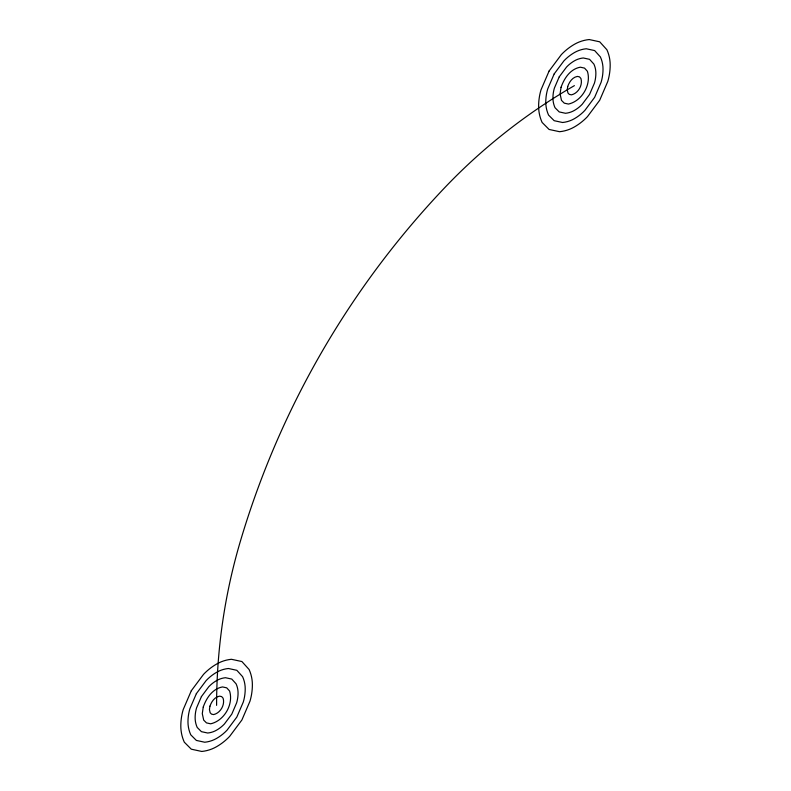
<?xml version="1.0" encoding="UTF-8"?>
<svg xmlns="http://www.w3.org/2000/svg" width="791" height="791" viewBox="0 0 791 791"><rect width="100%" height="100%" fill="white"/><g stroke="black" fill="none" stroke-linecap="round" stroke-linejoin="round"><path stroke-width="1.19" d="M216.596 705.364A578.231 578.231 0 0 1 240.553 540.649A873.551 873.551 0 0 1 443.731 188.733A578.231 578.231 0 0 1 574.404 85.636M203.247 707.045L202.288 713.63L203.683 720.097L206.481 722.895L210.673 723.805C224.249 720.749 233.74 704.297 229.598 691.018L226.72 687.844L222.528 686.934C212.522 688.704 206.372 698.087 203.247 707.045M209.922 706.205L209.437 709.497L210.139 712.731L211.533 714.135L213.629 714.58C220.422 713.057 225.168 704.83 223.102 698.196L221.658 696.604L219.562 696.149C214.559 697.039 211.484 701.726 209.922 706.205M561.046 87.307L560.087 93.892L561.481 100.358L564.28 103.156L568.472 104.066C582.047 101.011 591.549 84.568 587.397 71.279L584.519 68.105L580.327 67.195C570.321 68.965 564.171 78.349 561.046 87.307M567.72 86.466L567.246 89.769L567.948 92.992L569.342 94.396L571.438 94.851C578.231 93.328 582.977 85.102 580.901 78.457L579.467 76.865L577.371 76.42C572.368 77.3 569.293 81.987 567.72 86.466M191.293 690.761L183.215 709.557A57.822 57.822 0 0 0 180.813 726.029A39.204 39.204 0 0 0 184.303 742.185L191.293 749.186L201.774 751.45A36.92 36.92 0 0 0 216.596 746.684A57.822 57.822 0 0 0 229.667 736.372L241.898 719.978L249.986 701.182A57.822 57.822 0 0 0 252.378 684.709A36.92 36.92 0 0 0 249.096 669.493L241.898 661.543L231.417 659.289A36.92 36.92 0 0 0 216.596 664.054A57.822 57.822 0 0 0 203.534 674.367L191.293 690.761M196.356 693.677L189.889 708.716A46.264 46.264 0 0 0 187.971 721.896A31.363 31.363 0 0 0 190.76 734.819L196.356 740.425L204.74 742.235A29.534 29.534 0 0 0 216.596 738.418A46.264 46.264 0 0 0 227.047 730.172L236.835 717.051L243.302 702.022A46.264 46.264 0 0 0 245.22 688.842A29.534 29.534 0 0 0 242.6 676.671L236.835 670.313L228.451 668.504A29.534 29.534 0 0 0 216.596 672.31A46.264 46.264 0 0 0 206.144 680.567L196.356 693.677M201.418 696.604L196.564 707.876A34.695 34.695 0 0 0 195.13 717.763A23.522 23.522 0 0 0 197.216 727.463L201.418 731.665L207.707 733.02A22.148 22.148 0 0 0 216.596 730.152A34.695 34.695 0 0 0 224.436 723.973L231.783 714.135L236.628 702.853A34.695 34.695 0 0 0 238.061 692.975A22.148 22.148 0 0 0 236.094 683.839L231.783 679.073L225.494 677.719A22.148 22.148 0 0 0 216.596 680.576A34.695 34.695 0 0 0 208.755 686.766L201.418 696.604M549.102 71.022L541.014 89.818A57.822 57.822 0 0 0 538.622 106.291A39.204 39.204 0 0 0 542.112 122.447L549.102 129.457L559.583 131.711A36.92 36.92 0 0 0 574.404 126.946A57.822 57.822 0 0 0 587.466 116.633L599.707 100.239L607.785 81.443A57.822 57.822 0 0 0 610.187 64.971A36.92 36.92 0 0 0 606.905 49.754L599.707 41.814L589.226 39.55A36.92 36.92 0 0 0 574.404 44.316A57.822 57.822 0 0 0 561.333 54.628L549.102 71.022M554.165 73.949L547.698 88.978A46.264 46.264 0 0 0 545.78 102.158A31.363 31.363 0 0 0 548.568 115.091L554.165 120.687L562.549 122.496A29.534 29.534 0 0 0 574.404 118.69A46.264 46.264 0 0 0 584.856 110.433L594.644 97.323L601.111 82.284A46.264 46.264 0 0 0 603.029 69.104A29.534 29.534 0 0 0 600.399 56.932L594.644 50.575L586.26 48.765A29.534 29.534 0 0 0 574.404 52.582A46.264 46.264 0 0 0 563.953 60.828L554.165 73.949M559.217 76.865L554.372 88.147A34.695 34.695 0 0 0 552.939 98.025A23.522 23.522 0 0 0 555.025 107.724L559.217 111.927L565.506 113.281A22.148 22.148 0 0 0 574.404 110.424A34.695 34.695 0 0 0 582.245 104.234L589.582 94.396L594.437 83.124A34.695 34.695 0 0 0 595.87 73.237A22.148 22.148 0 0 0 593.903 64.111L589.582 59.335L583.293 57.98A22.148 22.148 0 0 0 574.404 60.848A34.695 34.695 0 0 0 566.564 67.027L559.217 76.865"/></g></svg>
